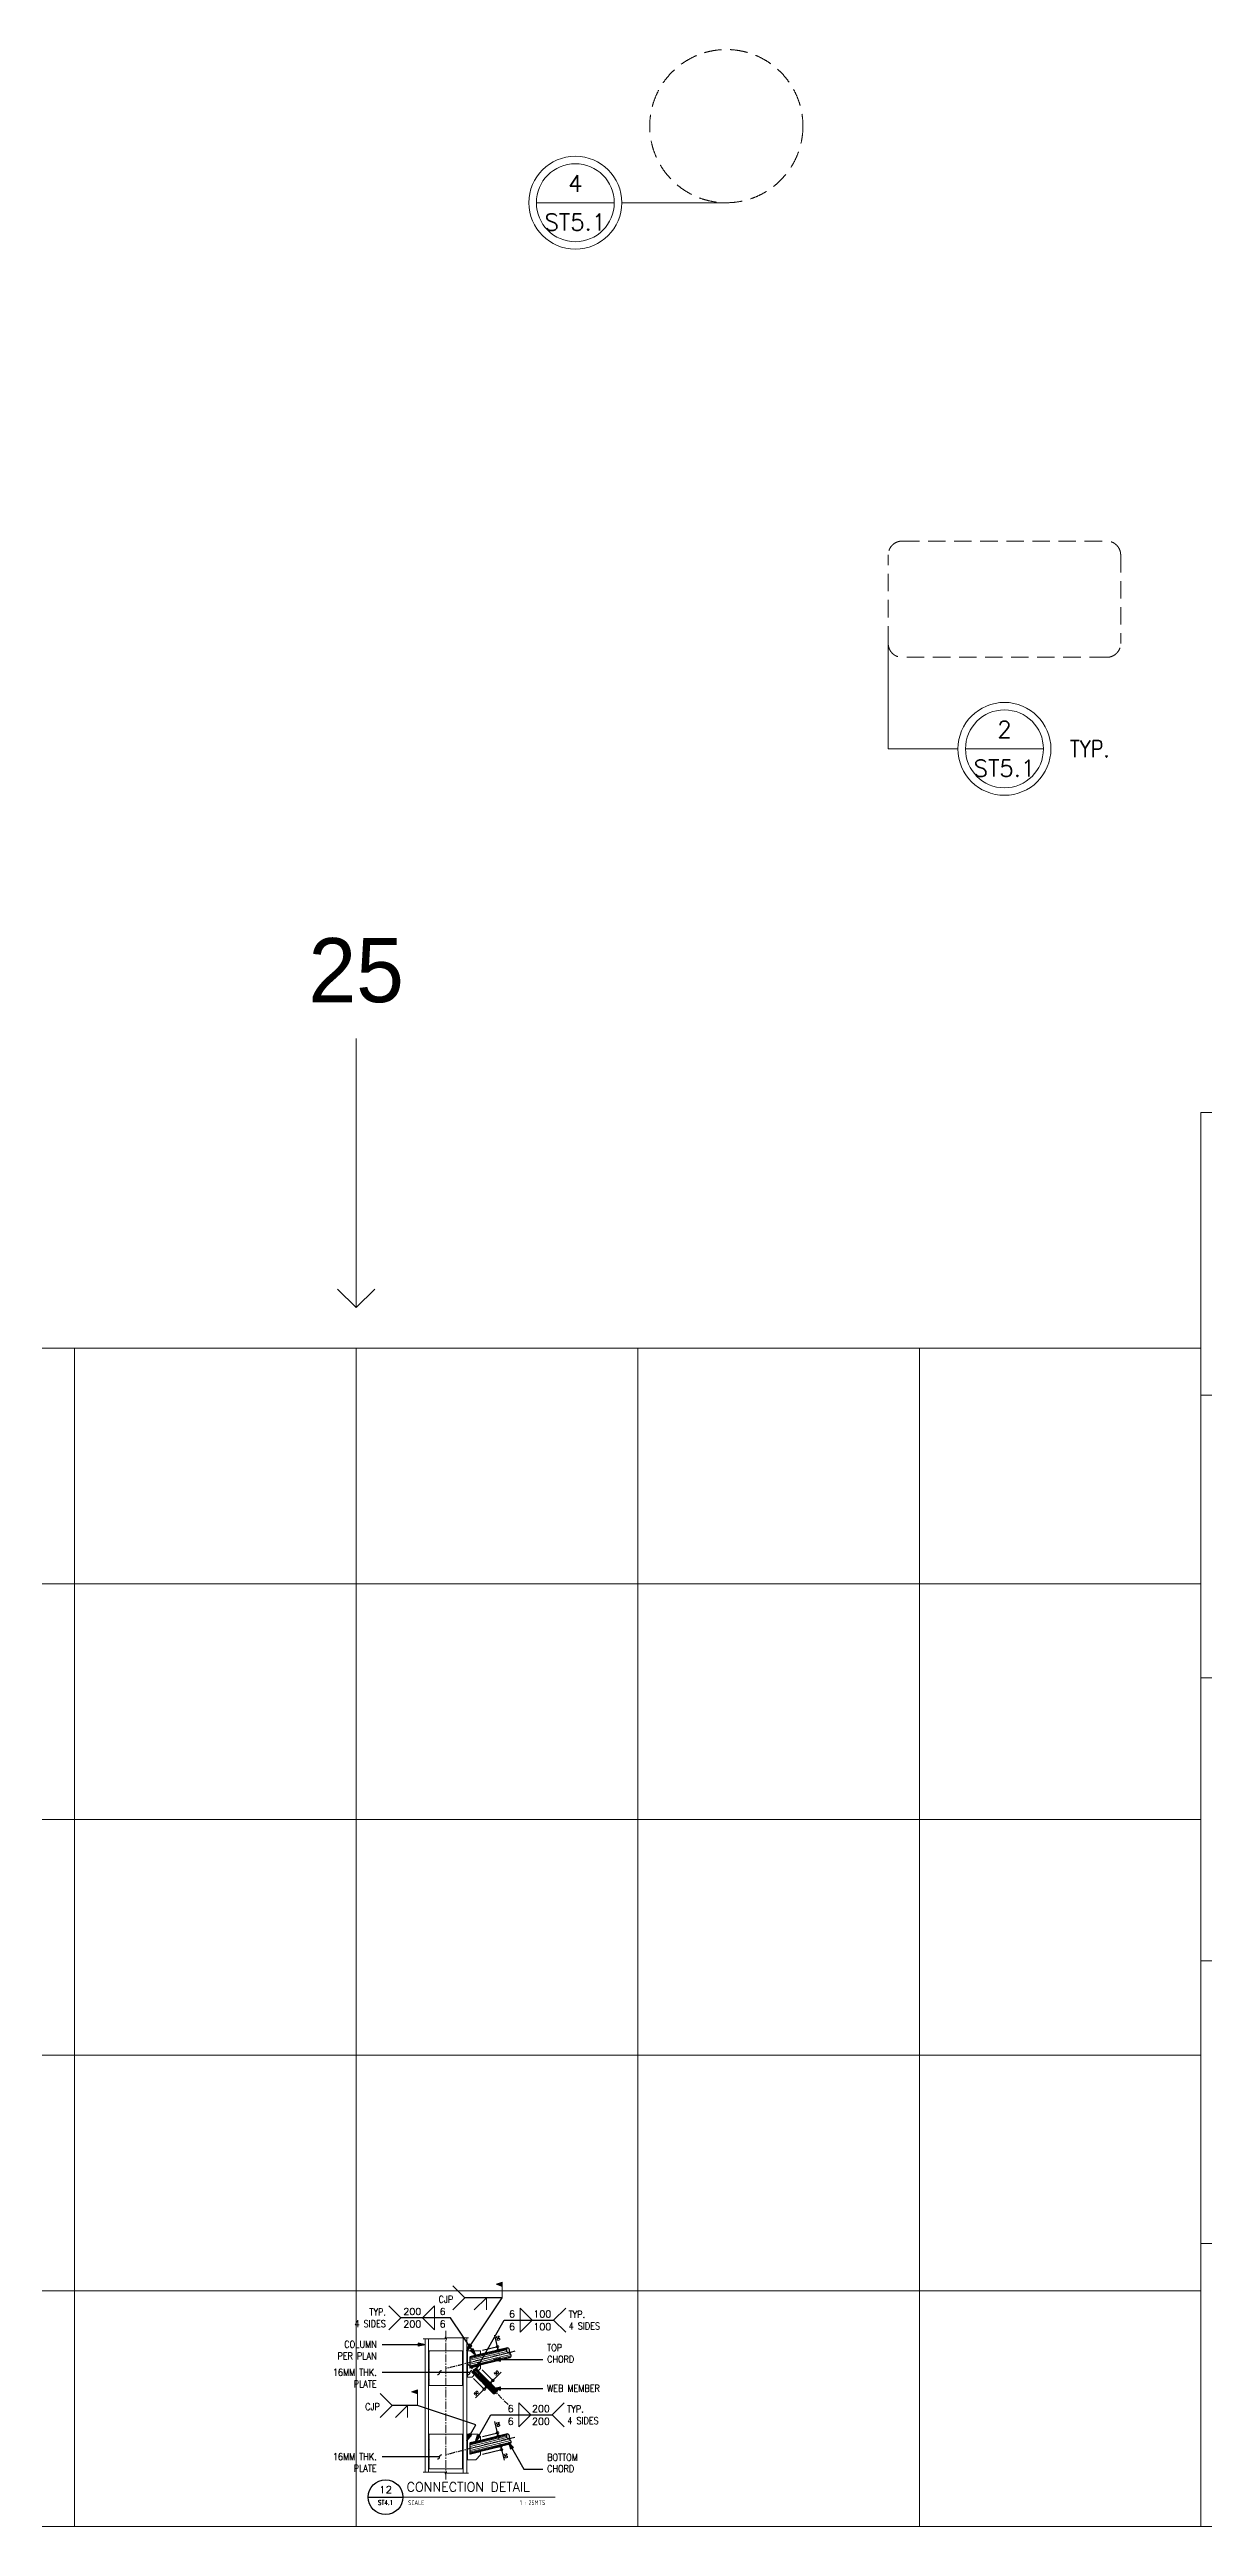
# Model space of a CAD drawing. Header units: millimetres. Extents: x -14320 to 437400, y -59080 to 73710.
# Drawn here: x 56340 to 72950, y 0 to 35627 of the extents above; entities that cross this region are included whole.
import ezdxf
from ezdxf.enums import TextEntityAlignment as Align

# ---------------------------------------------------------------- set-up
doc = ezdxf.new("R2010")
doc.units = ezdxf.units.MM
doc.header["$LTSCALE"] = 10
doc.header["$MEASUREMENT"] = 0
for name, pattern in [('CENTER', [50.8, 31.75, -6.35, 6.35, -6.35]), ('CENTER2', [1.125, 0.75, -0.125, 0.125, -0.125]), ('HIDDEN', [0.375, 0.25, -0.125]), ('PHANTOM2', [1.25, 0.625, -0.125, 0.125, -0.125, 0.125, -0.125])]:
    doc.linetypes.add(name, pattern=pattern)
for name, color, linetype, lineweight in [('.1 - NUMBER 9', 9, 'Continuous', 9), ('HATCH', 8, 'Continuous', 5), ('S-ANNO-DIMS', 1, 'Continuous', 5), ('S-ANNO-NPLT', 7, 'Continuous', 9), ('S-Anno-Symb', 143, 'PHANTOM2', 13), ('S-Anno-Text', 52, 'Continuous', 15), ('S-ANNO-WELD', 1, 'Continuous', 9), ('S-BEAM-IDEN', 2, 'Continuous', 9), ('S-DETL-LN03', 3, 'Continuous', 9), ('S_GRID LINES', 252, 'Continuous', 5), ('S_STEEL TRUSS', 5, 'Continuous', 30), ('TEXT1', 3, 'Continuous', 20)]:
    doc.layers.add(name, color=color, linetype=linetype, lineweight=lineweight)
for name, color, linetype in [('A-NEW', 240, 'Continuous'), ('A_LINE', 1, 'Continuous'), ('TARGET-MAIN', 1, 'Continuous')]:
    doc.layers.add(name, color=color, linetype=linetype)
doc.layers.add('S-DETL-GRID', color=62, linetype='Continuous', lineweight=9, plot=False)
doc.styles.add('1', font='simplex.shx', dxfattribs={"width": 0.85, "height": 40})
doc.styles.add('80', font='simplex.shx', dxfattribs={"height": 40})
doc.styles.add('ARCHITEXT', font='architxt.shx', dxfattribs={"width": 0.85})
doc.styles.add('ROMANSX', font='ROMANS.shx', dxfattribs={"height": 0.09375})
doc.styles.add('SIMPLEX', font='SIMPLEX.shx', dxfattribs={"width": 1.1})
doc.dimstyles.new('DDIM25', dxfattribs={"dimtxt": 100, "dimasz": 0.5, "dimexe": 5, "dimexo": 30, "dimgap": 20, "dimtad": 1, "dimdec": 0, "dimrnd": 1, "dimdsep": 46, "dimtxsty": '80', "dimblk1": 'ESCADIM_ARW', "dimblk2": 'ESCADIM_ARW', "dimsah": 1, "dimcen": 50, "dimclrd": 1, "dimclre": 1, "dimclrt": 52, "dimadec": 0, "dimazin": 0, "dimtfac": 1, "dimtdec": 0, "dimtofl": 0, "dimtmove": 0, "dimatfit": 3, "dimldrblk": 'ESCADIM_ARW', "dimfxl": 1, "dimtolj": 1, "dimtzin": 0, "dimarcsym": 0})
doc.dimstyles.new('ESCA_ARW$7', dxfattribs={"dimtxt": 200, "dimasz": 1, "dimexe": 100, "dimexo": 100, "dimgap": 100, "dimtad": 1, "dimdec": 0, "dimrnd": 1, "dimdsep": 46, "dimtxsty": '1', "dimblk1": 'dim_arw', "dimblk2": 'dim_arw', "dimsah": 1, "dimcen": 50, "dimclrd": 1, "dimclre": 256, "dimclrt": 52, "dimadec": 0, "dimazin": 0, "dimtfac": 1, "dimtofl": 0, "dimtmove": 0, "dimatfit": 3, "dimldrblk": 'dim_arw', "dimfxl": 1, "dimtolj": 1, "dimtzin": 0, "dimarcsym": 0})
pattern_1 = [(45, (-8536.914, -3768.508), (-3.5355339, 3.5355339), []), (135, (-8536.914, -3768.508), (-3.5355339, -3.5355339), [])]

# ---------------------------------------------------------------- blocks, each defined once
blk = doc.blocks.new('TARGET-DWGLABEL')
at = {"layer": 'TARGET-MAIN'}
blk.add_line((-7.5, 0), (7.5, 0), dxfattribs=at)
blk.add_circle((0, 0), 7.5, dxfattribs=at)
at = {"layer": 'TARGET-MAIN', "color": 2, "style": 'ARCHITEXT', "width": 0.85}
blk.add_text('SCALE', height=2, dxfattribs=at).set_placement((9.7, -2.4), align=Align.MIDDLE_LEFT)
at = {"layer": 'TARGET-MAIN', "color": 4, "style": 'ARCHITEXT', "width": 0.85}
blk.add_attdef('DWG_NO.', text='', height=3, dxfattribs=at).set_placement((0, 3.2), align=Align.MIDDLE_CENTER)
at = {"layer": 'TARGET-MAIN', "color": 6, "style": 'ARCHITEXT', "width": 0.85}
blk.add_attdef('DRAWING_TITLE', text='', height=5, dxfattribs=at).set_placement((9.1, 4.4), align=Align.MIDDLE_LEFT)
at = {"layer": 'TARGET-MAIN', "color": 3, "style": 'ARCHITEXT', "width": 0.85}
blk.add_attdef('SHT_NO.', text='', height=2, dxfattribs=at).set_placement((0, -2.4), align=Align.MIDDLE_CENTER)
at = {"layer": 'TARGET-MAIN', "color": 2, "style": 'ARCHITEXT', "width": 0.85}
blk.add_attdef('SCALE', text='', height=2, dxfattribs=at).set_placement((69.6, -2.4), align=Align.MIDDLE_RIGHT)
blk = doc.blocks.new('ESCADIM_ARW')
at = {"color": 9}
blk.add_line((75, 0), (-75, 0), dxfattribs=at)
blk.add_circle((0, 0), 37.5, dxfattribs=at)
blk = doc.blocks.new('*D263')
at = {"layer": 'Defpoints', "color": 0, "transparency": 16777216}
for p in [(62417, 2148), (62452, 2183), (62626, 2009)]:
    blk.add_point(p, dxfattribs=at)
at = {"layer": 'S-ANNO-DIMS', "color": 1, "lineweight": -2, "transparency": 16777216}
for p, q in [((62473, 2162), (62629, 2006)), ((62438, 2127), (62594, 1971)), ((62590, 1974), (62468, 1852)), ((62625, 2009), (62591, 1974))]:
    blk.add_line(p, q, dxfattribs=at)
at = {"layer": 'S-ANNO-DIMS', "color": 1, "lineweight": -2, "transparency": 16777216, "xscale": 0.5, "yscale": 0.5, "zscale": 0.5}
for p, rotation in [((62590, 1974), 224.9999999999934), ((62626, 2009), 44.99999999999338)]:
    blk.add_blockref('ESCADIM_ARW', p, dxfattribs=dict(at, rotation=rotation))
at = {"layer": 'S-ANNO-DIMS', "color": 52, "transparency": 16777216, "insert": (62477, 1917), "char_height": 40, "attachment_point": 5, "rotation": 45, "style": '80'}
blk.add_mtext('\\A1;50', dxfattribs=at)
blk = doc.blocks.new('*D264')
at = {"layer": 'Defpoints', "color": 0, "transparency": 16777216}
for p in [(62505, 2236), (62540, 2272), (62679, 2063)]:
    blk.add_point(p, dxfattribs=at)
at = {"layer": 'S-ANNO-DIMS', "color": 1, "lineweight": -2, "transparency": 16777216}
for p, q in [((62526, 2215), (62682, 2059)), ((62562, 2251), (62718, 2094)), ((62714, 2098), (62833, 2217)), ((62679, 2063), (62714, 2098))]:
    blk.add_line(p, q, dxfattribs=at)
at = {"layer": 'S-ANNO-DIMS', "color": 1, "lineweight": -2, "transparency": 16777216, "xscale": 0.5, "yscale": 0.5, "zscale": 0.5}
for p, rotation in [((62714, 2098), 45.00000000000215), ((62679, 2063), 225.0000000000022)]:
    blk.add_blockref('ESCADIM_ARW', p, dxfattribs=dict(at, rotation=rotation))
at = {"layer": 'S-ANNO-DIMS', "color": 52, "transparency": 16777216, "insert": (62768, 2208), "char_height": 40, "attachment_point": 5, "rotation": 45, "style": '80'}
blk.add_mtext('\\A1;50', dxfattribs=at)
blk = doc.blocks.new('*D265')
at = {"layer": 'Defpoints', "color": 0, "transparency": 16777216}
for p in [(62540, 2527), (62793, 2538), (62552, 2479)]:
    blk.add_point(p, dxfattribs=at)
at = {"layer": 'S-ANNO-DIMS', "color": 1, "lineweight": -2, "transparency": 16777216}
for p, q in [((62569, 2534), (62787, 2587)), ((62581, 2486), (62798, 2539)), ((62782, 2586), (62742, 2750)), ((62793, 2538), (62782, 2585))]:
    blk.add_line(p, q, dxfattribs=at)
at = {"layer": 'S-ANNO-DIMS', "color": 1, "lineweight": -2, "transparency": 16777216, "xscale": 0.5, "yscale": 0.5, "zscale": 0.5}
for p, rotation in [((62782, 2586), 103.5866003085701), ((62793, 2538), 283.5866003085701)]:
    blk.add_blockref('ESCADIM_ARW', p, dxfattribs=dict(at, rotation=rotation))
at = {"layer": 'S-ANNO-DIMS', "color": 52, "transparency": 16777216, "insert": (62793, 2708), "char_height": 40, "attachment_point": 5, "rotation": 283.5866, "style": '80'}
blk.add_mtext('\\A1;50', dxfattribs=at)
blk = doc.blocks.new('*D266')
at = {"layer": 'Defpoints', "color": 0, "transparency": 16777216}
for p in [(62540, 1288), (62552, 1240), (62793, 1298)]:
    blk.add_point(p, dxfattribs=at)
at = {"layer": 'S-ANNO-DIMS', "color": 1, "lineweight": -2, "transparency": 16777216}
for p, q in [((62782, 1346), (62742, 1510)), ((62569, 1295), (62787, 1347)), ((62581, 1247), (62798, 1299)), ((62793, 1299), (62782, 1346))]:
    blk.add_line(p, q, dxfattribs=at)
at = {"layer": 'S-ANNO-DIMS', "color": 1, "lineweight": -2, "transparency": 16777216, "xscale": 0.5, "yscale": 0.5, "zscale": 0.5}
for p, rotation in [((62782, 1346), 103.5866003085701), ((62793, 1298), 283.5866003085701)]:
    blk.add_blockref('ESCADIM_ARW', p, dxfattribs=dict(at, rotation=rotation))
at = {"layer": 'S-ANNO-DIMS', "color": 52, "transparency": 16777216, "insert": (62793, 1469), "char_height": 40, "attachment_point": 5, "rotation": 283.5866, "style": '80'}
blk.add_mtext('\\A1;50', dxfattribs=at)
blk = doc.blocks.new('*D267')
at = {"layer": 'Defpoints', "color": 0, "transparency": 16777216}
for p in [(62528, 1079), (62829, 1153), (62540, 1031)]:
    blk.add_point(p, dxfattribs=at)
at = {"layer": 'S-ANNO-DIMS', "color": 1, "lineweight": -2, "transparency": 16777216}
for p, q in [((62558, 1086), (62834, 1154)), ((62569, 1038), (62846, 1106)), ((62829, 1153), (62841, 1105)), ((62841, 1105), (62878, 955))]:
    blk.add_line(p, q, dxfattribs=at)
at = {"layer": 'S-ANNO-DIMS', "color": 1, "lineweight": -2, "transparency": 16777216, "xscale": 0.5, "yscale": 0.5, "zscale": 0.5}
for p, rotation in [((62829, 1153), 103.8134982631307), ((62841, 1105), 283.8134982631308)]:
    blk.add_blockref('ESCADIM_ARW', p, dxfattribs=dict(at, rotation=rotation))
at = {"layer": 'S-ANNO-DIMS', "color": 52, "transparency": 16777216, "insert": (62904, 1016), "char_height": 40, "attachment_point": 5, "rotation": 283.8135, "style": '80'}
blk.add_mtext('\\A1;50', dxfattribs=at)
blk = doc.blocks.new('dim_arw')
h = blk.add_hatch(color=256)
h.paths.add_polyline_path([(-125.6, 29.45), (0, 0), (-125.6, -29.45, -0.115681), (-132.51, 0, -0.115681)])
h.paths.add_polyline_path([(-249.02, 58.4), (-125.6, 29.45, 0.115681), (-132.51, 0, 0.115681), (-125.6, -29.45), (-249.02, -58.4)])
for p, q in [((0, 0), (-249.02, 58.4)), ((-249.02, 58.4), (-249.02, -58.4)), ((0, 0), (-249.02, -58.4))]:
    blk.add_line(p, q)
blk = doc.blocks.new('*U11')
at = {"layer": 'S-ANNO-WELD'}
blk.add_lwpolyline([(0, 0), (0, -0.162), (0.162, 0)], dxfattribs=at)
blk = doc.blocks.new('BUBBLE')
at = {"layer": 'S-ANNO-NPLT', "linetype": 'Continuous'}
blk.add_circle((0, 0), 0.261, dxfattribs=at)
at = {"layer": 'S-Anno-Symb', "color": 0, "linetype": 'Continuous'}
blk.add_line((-0.219, 0), (0.219, 0), dxfattribs=at)
blk.add_circle((0, 0), 0.219, dxfattribs=at)
at = {"layer": 'S-Anno-Symb', "style": 'ROMANSX'}
for tag, p in [('1', (0, 0.109)), ('S1', (0, -0.109))]:
    blk.add_attdef(tag, text='', height=0.0937, dxfattribs=at).set_placement(p, align=Align.MIDDLE_CENTER)
at = {"layer": 'S-Anno-Symb', "style": 'ROMANSX', "width": 1.018385, "flags": 8}
blk.add_attdef('LONG', text='', height=0.0937, dxfattribs=at).set_placement((-0.18, -0.125), (0.18, -0.125), align=Align.FIT)

msp = doc.modelspace()

# ---------------------------------------------------------------- hatches: boundary and pattern name
at = {"layer": 'HATCH'}
h = msp.add_hatch(dxfattribs=at)
h.set_pattern_fill('ANSI37', color=256, scale=40, style=0)
h.set_pattern_definition([(45, (-8536.914, -2570.7145), (-3.5355339, 3.5355339), []), (135, (-8536.914, -2570.7145), (-3.5355339, -3.5355339), [])])
h.paths.add_polyline_path([(62290.3, 2527.4), (62280.3, 2527.4), (62280.3, 2289.9, -0.0000333), (62290.3, 2292.4)])
h.paths.add_polyline_path([(61800.3, 2527.4), (61790.3, 2527.4), (61790.3, 2027.4), (61800.3, 2027.4)])
h.paths.add_polyline_path([(62290.3, 2292.4, 0.0000333), (62280.3, 2289.9), (62280.3, 2027.4), (62290.3, 2027.4)])
h = msp.add_hatch(dxfattribs=at)
h.set_pattern_fill('ANSI37', color=256, scale=40, style=0)
h.set_pattern_definition(pattern_1)
h.paths.add_polyline_path([(62350.3, 2527.4), (62340.3, 2527.4), (62340.3, 2148), (62350.3, 2148)])
h = msp.add_hatch(dxfattribs=at)
h.set_pattern_fill('ANSI37', color=256, scale=20, angle=15, style=0)
h.set_pattern_definition([(60, (-8536.914, -3768.5078), (-2.16506351, 1.25), []), (150, (-8536.914, -3768.5078), (-1.25, -2.16506351), [])])
h.paths.add_polyline_path([(62390.3, 2439.4), (62540.3, 2476.2), (62540.3, 2481.4), (62385.3, 2443.3), (62385.3, 2358.4, -0.0000166), (62390.3, 2359.7)])
h.paths.add_polyline_path([(62390.3, 2359.7, 0.0000166), (62385.3, 2358.4), (62385.3, 2303), (62390.3, 2298)])
h.paths.add_polyline_path([(62390.3, 2298), (62385.3, 2303), (62385.3, 2278.5), (62405, 2283.3), (62400.9, 2287.5), (62390.3, 2284.9)])
h.paths.add_polyline_path([(62540.3, 2316.6), (62540.3, 2321.7), (62400.9, 2287.5), (62405, 2283.3)])
h = msp.add_hatch(dxfattribs=at)
h.set_pattern_fill('ANSI37', color=256, scale=20, angle=45, style=0)
h.set_pattern_definition([(90, (-8536.914, -3768.5078), (-2.5, 4e-16), []), (180, (-8536.914, -3768.5078), (-4e-16, -2.5), [])])
h.paths.add_polyline_path([(62416.6, 2218.8), (62443.1, 2245.3), (62439.6, 2248.8), (62409.5, 2218.8), (62448.4, 2179.9), (62451.9, 2183.4)])
h.paths.add_polyline_path([(62469.6, 2271.8), (62505, 2236.4), (62508.5, 2240), (62469.6, 2278.9), (62439.6, 2248.8), (62443.1, 2245.3)])
h = msp.add_hatch(dxfattribs=at)
h.set_pattern_fill('ANSI37', color=256, scale=40, style=0)
h.set_pattern_definition(pattern_1)
h.paths.add_polyline_path([(62290.3, 1329.6), (62280.3, 1329.6), (62280.3, 1092.1, -0.0000333), (62290.3, 1094.7)])
h.paths.add_polyline_path([(61800.3, 1329.6), (61790.3, 1329.6), (61790.3, 829.6), (61800.3, 829.6)])
h.paths.add_polyline_path([(62290.3, 1094.7, 0.0000333), (62280.3, 1092.1), (62280.3, 829.6), (62290.3, 829.6)])
h = msp.add_hatch(dxfattribs=at)
h.set_pattern_fill('ANSI37', color=256, scale=40, style=0)
h.set_pattern_definition(pattern_1)
h.paths.add_polyline_path([(62350.3, 1329.6), (62340.3, 1329.6), (62340.3, 1107.4, -0.0000332), (62350.3, 1110)])
h.paths.add_polyline_path([(62350.3, 1110, 0.0000332), (62340.3, 1107.4), (62340.3, 960.5), (62350.3, 960.5)])
h = msp.add_hatch(dxfattribs=at)
h.set_pattern_fill('ANSI37', color=256, scale=20, style=0)
h.set_pattern_definition([(45, (-8536.914, -3768.5078), (-1.76776695, 1.76776695), []), (135, (-8536.914, -3768.5078), (-1.76776695, -1.76776695), [])])
h.paths.add_polyline_path([(62540.3, 1236.7), (62540.3, 1241.9), (62385.3, 1203.8), (62385.3, 1118.9, -0.0000166), (62390.3, 1120.2), (62390.3, 1199.9)])
h.paths.add_polyline_path([(62390.3, 1120.2, 0.0000166), (62385.3, 1118.9), (62385.3, 1039), (62540.3, 1077.1), (62540.3, 1082.2), (62390.3, 1045.4)])

# ---------------------------------------------------------------- linework, layer by layer
at = {"layer": '.1 - NUMBER 9', "color": 1}
for points in [[(61715.3, 2697.6), (62026.4, 2697.6), (62035.6, 2725.4), (62045.1, 2683.7), (62054.2, 2711.5), (62365.3, 2711.5)], [(62365.3, 765.7), (62054.2, 765.7), (62045.1, 793.5), (62035.6, 751.8), (62026.4, 779.6), (61715.3, 779.6)]]:
    msp.add_lwpolyline(points, dxfattribs=at)
at = {"layer": 'A-NEW', "color": 253, "linetype": 'CENTER', "ltscale": 0.25}
msp.add_line((62340.8, 2347.5), (62953.2, 1735.1), dxfattribs=at)
for centre in [(81516.7, -72851.8), (81516.7, -74091.3)]:
    msp.add_arc(centre, 77605.2, 103.779731, 104.534737, dxfattribs=at)
at = {"layer": 'A_LINE', "color": 1, "lineweight": 13}
msp.add_line((60923.1, 421.5), (63610.3, 421.5), dxfattribs=at)
at = {"layer": 'HATCH', "color": 250}
for p, q in [((62390.3, 2437.6), (62920.5, 2566.1)), ((62390.3, 2435.3), (62918.3, 2563.2)), ((62390.3, 2430.4), (62915, 2557.6)), ((62390.3, 2424.3), (62912.5, 2550.8)), ((62390.3, 2412.9), (62910.9, 2539)), ((62390.3, 2390.7), (62916.4, 2518.2)), ((62390.3, 2360.2), (62945.9, 2497.1)), ((62390.3, 2334), (62970.9, 2474.7)), ((62390.3, 2311.9), (62974.8, 2453.5)), ((62390.3, 2300.4), (62972, 2441.4)), ((62390.3, 2294.3), (62968.6, 2434.4)), ((62390.3, 2289.5), (62964.2, 2428.5)), ((62390.3, 2287.1), (62961.1, 2425.4)), ((62418.6, 2220.8), (62728.2, 1908.2)), ((62419.4, 2221.6), (62730.2, 1907.9)), ((62421.1, 2223.3), (62733.6, 1907.8)), ((62423.2, 2225.4), (62737.4, 1908.3)), ((62427.2, 2229.4), (62743.1, 1910.4)), ((62434.9, 2237.1), (62751, 1917.9)), ((62443.1, 2245.3), (62753.7, 1934.7)), ((62454.2, 2256.4), (62770.4, 1937.3)), ((62461.7, 2263.9), (62777.9, 1944.7)), ((62465.5, 2267.7), (62780.1, 1950.1)), ((62467.5, 2269.9), (62780.8, 1953.7)), ((62469.1, 2271.3), (62780.7, 1958.4)), ((62390.3, 1199.8), (62922.3, 1328.7)), ((62390.3, 1198.1), (62920.5, 1326.6)), ((62390.3, 1195.8), (62918.3, 1323.7)), ((62390.3, 1190.9), (62915, 1318.1)), ((62390.3, 1184.8), (62912.5, 1311.3)), ((62390.3, 1173.4), (62910.9, 1299.5)), ((62390.3, 1151.2), (62916.4, 1278.7)), ((62390.3, 1120.7), (62945.9, 1257.6)), ((62390.3, 1094.5), (62970.9, 1235.2)), ((62390.3, 1072.4), (62974.8, 1214)), ((62390.3, 1060.9), (62972, 1201.9)), ((62390.3, 1054.8), (62968.6, 1194.9)), ((62390.3, 1050), (62964.2, 1189)), ((62390.3, 1047.6), (62961.1, 1185.9))]:
    msp.add_line(p, q, dxfattribs=at)
at = {"layer": 'S-Anno-Symb', "color": 1, "linetype": 'HIDDEN', "ltscale": 100}
msp.add_lwpolyline([(68601.6, 28556.7), (71545.3, 28556.7, -0.4142136), (71745.3, 28356.7), (71745.3, 27084.8, -0.4142136), (71545.3, 26884.8), (68601.6, 26884.8, -0.4142136), (68401.6, 27084.8), (68401.6, 28356.7, -0.4142136)], format="xyb", close=True, dxfattribs=at)
msp.add_circle((66073.5, 34525.1), 1101.8, dxfattribs=at)
at = {"layer": 'S-ANNO-WELD'}
for p, q in [((62851.9, 3286.9), (62851.9, 3482.7)), ((61632, 1739.7), (61632, 1935.5))]:
    msp.add_line(p, q, dxfattribs=at)
for points in [[(62140.5, 3460), (62313.5, 3286.9), (62140.5, 3113.8)], [(62851.9, 3453.8), (62851.9, 3511.6), (62765.3, 3482.7), (62851.9, 3453.8)], [(61219.6, 3174.2), (61392.6, 3001.2), (61219.6, 2828.1)], [(63763.2, 3139.1), (63590.2, 2966), (63763.2, 2793)], [(61093.5, 1912.7), (61266.6, 1739.7), (61093.5, 1566.6)], [(61632, 1906.6), (61632, 1964.4), (61545.3, 1935.5), (61632, 1906.6)], [(63743.6, 1777.4), (63570.5, 1604.3), (63743.6, 1431.3)]]:
    msp.add_lwpolyline(points, dxfattribs=at)
for points in [[(62851.9, 3453.8), (62765.3, 3482.7), (62851.9, 3511.6)], [(61632, 1906.6), (61545.3, 1935.5), (61632, 1964.4)]]:
    msp.add_solid(points, dxfattribs=at)
at = {"layer": 'S-BEAM-IDEN', "color": 1}
msp.add_line((66073.5, 33423.3), (64569.3, 33423.3), dxfattribs=at)
msp.add_lwpolyline([(68401.6, 27084.8), (68401.6, 25568.2), (69405.9, 25568.2)], dxfattribs=at)
at = {"layer": 'S-BEAM-IDEN'}
for points in [[(61790.3, 2527.4), (62290.3, 2527.4), (62290.3, 2027.4), (61790.3, 2027.4)], [(61790.3, 1329.6), (62290.3, 1329.6), (62290.3, 829.6), (61790.3, 829.6)]]:
    msp.add_lwpolyline(points, close=True, dxfattribs=at)
for points in [[(62451.9, 2183.4), (62416.6, 2148), (62340.3, 2148), (62340.3, 2527.4), (62540.3, 2527.4), (62540.3, 2476.4)], [(62540.3, 2321.8), (62540.3, 2271.8), (62505, 2236.4)], [(62340.3, 1329.6), (62498.6, 1329.6), (62540.3, 1287.9), (62540.3, 1236.9)], [(62540.3, 1082.4), (62540.3, 1030.8), (62470.1, 960.5), (62340.3, 960.5), (62340.3, 1329.6)]]:
    msp.add_lwpolyline(points, dxfattribs=at)
at = {"layer": 'S-DETL-GRID'}
for p, q in [((56700, 16950), (56700, 0)), ((60750, 16950), (60750, 0)), ((64800, 16950), (64800, 0)), ((68850, 16950), (68850, 0)), ((102060, 16272), (72900, 16272)), ((72900, 13560), (48600, 13560)), ((102060, 12204), (72900, 12204)), ((72900, 10170), (48600, 10170)), ((102060, 8136), (72900, 8136)), ((72900, 6780), (48600, 6780)), ((102060, 4068), (72900, 4068)), ((72900, 3390), (48600, 3390))]:
    msp.add_line(p, q, dxfattribs=at)
for points in [[(60750, 21404.4), (60750, 17532.3), (60483.2, 17799)], [(60750, 21404.4), (60750, 17532.3), (61016.8, 17799)]]:
    msp.add_lwpolyline(points, dxfattribs=at)
at = {"layer": 'S-DETL-GRID', "color": 252}
msp.add_lwpolyline([(72900, 20340), (102060, 20340), (102060, 0), (72900, 0)], close=True, dxfattribs=at)
at = {"layer": 'S-DETL-GRID'}
msp.add_lwpolyline([(48600, 16950), (72900, 16950), (72900, 0), (48600, 0)], close=True, dxfattribs=at)
at = {"layer": 'S-DETL-LN03'}
for p, q in [((61740.3, 779.6), (61740.3, 2697.6)), ((61790.3, 779.6), (61790.3, 2697.6)), ((62290.3, 765.7), (62290.3, 2711.5)), ((62340.3, 765.7), (62340.3, 2711.5))]:
    msp.add_line(p, q, dxfattribs=at)
at = {"layer": 'S_GRID LINES', "linetype": 'CENTER2', "ltscale": 15}
msp.add_line((62040.3, 2811.5), (62040.3, 665.7), dxfattribs=at)
at = {"layer": 'S_STEEL TRUSS', "linetype": 'Continuous', "ltscale": 2000}
for p, q in [((62924.9, 2570.8), (62390.3, 2439.4)), ((62390.3, 2284.9), (62390.3, 2439.4)), ((62780.1, 1961.3), (62469.6, 2271.8)), ((62924.9, 1331.3), (62390.3, 1199.9)), ((62390.3, 1045.4), (62390.3, 1199.9))]:
    msp.add_line(p, q, dxfattribs=at)
for points in [[(62942.9, 2498, -0.5986677), (62960.9, 2425.2), (62390.3, 2284.9)], [(62753.6, 1935.1, -0.5796026), (62726.8, 1908.5), (62416.6, 2218.8), (62469.6, 2271.8)], [(62942.9, 1258.5, -0.5986677), (62960.9, 1185.7), (62390.3, 1045.4)]]:
    msp.add_lwpolyline(points, format="xyb", dxfattribs=at)
for points in [[(62924.9, 2570.8, 0.5986677), (62942.9, 2498, 0.5986677), (62924.9, 2570.8)], [(62780.1, 1961.3, 0.5860792), (62753.6, 1935.1, 0.5862674), (62780.1, 1961.3)], [(62924.9, 1331.3, 0.5986677), (62942.9, 1258.5, 0.5986677), (62924.9, 1331.3)]]:
    msp.add_lwpolyline(points, format="xyb", close=True, dxfattribs=at)

# ---------------------------------------------------------------- block references
at = {"layer": 'S-Anno-Symb', "linetype": 'Continuous', "xscale": 2560, "yscale": 2560, "zscale": 2560}
for p, values in [((63901.7, 33423.3), {'1': '4', 'S1': 'ST5.1'}), ((70073.5, 25568.2), {'1': '2', 'S1': 'ST5.1'})]:
    msp.add_blockref('BUBBLE', p, dxfattribs=at).add_auto_attribs(values)
at = {"layer": 'S-ANNO-WELD', "rotation": 180}
for p, xscale, yscale, zscale in [((62622, 3113.8), 1066.666666666715, 1066.666666666715, 1066.666666666715), ((61874.2, 3001.2), 1066.666666666715, 1066.666666666715, 1066.666666666715), ((63108.6, 2966), -1066.666666666715, 1066.666666666642, 1066.666666666667), ((61488.6, 1566.6), 1066.666666666715, 1066.666666666715, 1066.666666666715), ((63088.9, 1604.3), -1066.666666666715, 1066.666666666642, 1066.666666666667)]:
    msp.add_blockref('*U11', p, dxfattribs=dict(at, xscale=xscale, yscale=yscale, zscale=zscale))
at = {"layer": 'S-ANNO-WELD'}
for p, xscale, yscale, zscale in [((61874.2, 3001.2), -1066.666666666715, 1066.666666666642, 1066.666666666667), ((63108.6, 2966), 1066.666666666715, 1066.666666666715, 1066.666666666715), ((63088.9, 1604.3), 1066.666666666715, 1066.666666666715, 1066.666666666715)]:
    msp.add_blockref('*U11', p, dxfattribs=dict(at, xscale=xscale, yscale=yscale, zscale=zscale))
at = {"layer": 'TARGET-MAIN', "color": 1, "lineweight": 13}
ref = msp.add_blockref('TARGET-DWGLABEL', (61173.1, 421.5), dxfattribs=dict(at, xscale=33.33333333333333, yscale=33.33333333333333, zscale=33.33333333333333))
ref.add_attrib('DWG_NO.', '12', dxfattribs={"color": 4, "height": 100, "style": 'SIMPLEX', "width": 1.1}).set_placement((61173.1, 527.3), align=Align.MIDDLE_CENTER)
ref.add_attrib('SHT_NO.', 'ST4.1', dxfattribs={"color": 3, "height": 66.67, "style": 'SIMPLEX', "width": 0.8}).set_placement((61172.6, 343), align=Align.MIDDLE_CENTER)
ref.add_attrib('DRAWING_TITLE', 'CONNECTION DETAIL', dxfattribs={"color": 5, "height": 133.333, "style": 'SIMPLEX'}).set_placement((61475.7, 568.4), align=Align.MIDDLE_LEFT)
ref.add_attrib('SCALE', '1 : 25MTS', dxfattribs={"color": 2, "height": 66.67, "style": 'ARCHITEXT', "width": 0.85}).set_placement((63468.8, 343), align=Align.MIDDLE_RIGHT)

# ---------------------------------------------------------------- texts
at = {"layer": 'S-Anno-Text', "char_height": 100}
for s, insert, width, attachment_point, style in [('CJP', (62146.5, 3215.8), 1928.978, 9, '1'), ('TYP.\\P4 SIDES', (61176.9, 2868.4), 1928.978, 9, '1'), ('200', (61428, 3091.7), 687.915, 4, 'ROMANSX'), ('200', (61428, 2910.7), 687.915, 4, 'ROMANSX'), ('6', (61949.5, 3091.7), 687.915, 4, 'ROMANSX'), ('6', (61949.5, 2910.7), 687.915, 4, 'ROMANSX'), ('6', (63033.3, 3056.6), 687.915, 6, 'ROMANSX'), ('6', (63033.3, 2875.5), 687.915, 6, 'ROMANSX'), ('100', (63554.8, 3056.6), 687.915, 6, 'ROMANSX'), ('100', (63554.8, 2875.5), 687.915, 6, 'ROMANSX'), ('TYP.\\P4 SIDES', (63805.9, 2833.3), 1928.978, 7, '1'), ('COLUMN\\PPER PLAN', (61045.6, 2402.5), 2411.222, 9, '1'), ('TOP\\PCHORD', (63496.4, 2356.3), 1928.978, 7, '1'), ('16MM THK.\\PPLATE', (61045.6, 2000.3), 2411.222, 9, '1'), ('WEB MEMBER', (63496.4, 1937.5), 1928.978, 7, '1'), ('CJP', (61090.7, 1672.5), 2411.222, 9, '1'), ('6', (63013.7, 1694.9), 687.915, 6, 'ROMANSX'), ('6', (63013.7, 1513.8), 687.915, 6, 'ROMANSX'), ('200', (63535.2, 1694.9), 687.915, 6, 'ROMANSX'), ('200', (63535.2, 1513.8), 687.915, 6, 'ROMANSX'), ('TYP.\\P4 SIDES', (63786.3, 1471.6), 1928.978, 7, '1'), ('16MM THK.\\PPLATE', (61045.6, 787.6), 2411.222, 9, '1'), ('BOTTOM\\PCHORD', (63496.4, 779.3), 1928.978, 7, '1')]:
    msp.add_mtext(s, dxfattribs=dict(at, insert=insert, width=width, attachment_point=attachment_point, style=style))
at = {"layer": 'S-DETL-GRID'}
msp.add_text('25', height=921.78, dxfattribs=at).set_placement((60750, 21924.4), align=Align.CENTER)
at = {"layer": 'TEXT1', "insert": (71301, 25568.2), "char_height": 240, "width": 3079.098, "attachment_point": 5, "style": '1'}
msp.add_mtext('TYP.', dxfattribs=at)

# ---------------------------------------------------------------- dimensions: what is measured, and where the dimension line sits
at = {"layer": 'S-ANNO-DIMS'}
for base, p1, p2, angle, picture, middle in [((62793.4778, 2537.6327), (62540.3153, 2527.3893), (62551.947, 2479.2601), 283.5866, '*D265', (62754.5344, 2698.7704)), ((62625.8, 2009.5), (62416.6, 2148), (62451.9, 2183.4), 45, '*D263', (62505.3, 1888.9)), ((62678.9, 2062.5), (62540.3, 2271.8), (62505, 2236.4), 225, '*D264', (62796.4, 2180.1)), ((62793.4778, 1298.1323), (62540.3153, 1287.8889), (62551.947, 1239.7597), 283.5866, '*D266', (62754.5344, 1459.27)), ((62829.3, 1153.3), (62540.3, 1030.8), (62528.4, 1079.3), 103.8135, '*D267', (62865.4, 1006.2))]:
    dim = msp.add_linear_dim(base=base, p1=p1, p2=p2, angle=angle, dimstyle='DDIM25', dxfattribs=at)
    dim.commit()
    dim.dimension.update_dxf_attribs({"geometry": picture, "text_midpoint": middle, "dimtype": 161})

# ---------------------------------------------------------------- leaders
at = {"layer": 'S-ANNO-WELD'}
for points, override in [([(62340.3, 2527.4), (62851.9, 3286.9), (62313.5, 3286.9)], {"dimscale": 0.1, "dimasz": 4}), ([(62469.5, 2458.8), (62104.1, 3001.2), (61392.6, 3001.2)], {"dimscale": 0.1, "dimasz": 4}), ([(62479.1, 2266.9), (62878.7, 2966), (63590.2, 2966)], {"dimscale": 0.1, "dimasz": 4}), ([(61740.3, 2614.6), (61122.2, 2614.6)], {"dimscale": 0.1, "dimasz": 4}), ([(61948.3, 2212.4), (61122.2, 2212.4)], {"dimscale": 0.1, "dimasz": 800, "dimldrblk": 'Integral'}), ([(62385.4, 2212.4), (61122.2, 2212.4)], {"dimscale": 0.1, "dimasz": 800, "dimldrblk": 'Integral'}), ([(62724.4, 2402.6), (63435.1, 2402.6)], {"dimscale": 0.1, "dimasz": 4}), ([(62724.4, 1983.7), (63435.1, 1983.7)], {"dimscale": 0.1, "dimasz": 4}), ([(62340.3, 1234.2), (62470.5, 1462.9), (61632, 1739.7), (61266.6, 1739.7)], {"dimscale": 0.1, "dimasz": 4}), ([(62464.7, 1217.2), (62686, 1604.3), (63570.5, 1604.3)], {"dimscale": 0.1, "dimasz": 4}), ([(62941.1, 1212.7), (63162.4, 825.6), (63435.1, 825.6)], {"dimscale": 0.1, "dimasz": 4}), ([(61948.3, 999.6), (61122.2, 999.6)], {"dimscale": 0.1, "dimasz": 800, "dimldrblk": 'Integral'})]:
    msp.add_leader(points, dimstyle='ESCA_ARW$7', override=override, dxfattribs=at)

doc.saveas('drawing.dxf')
